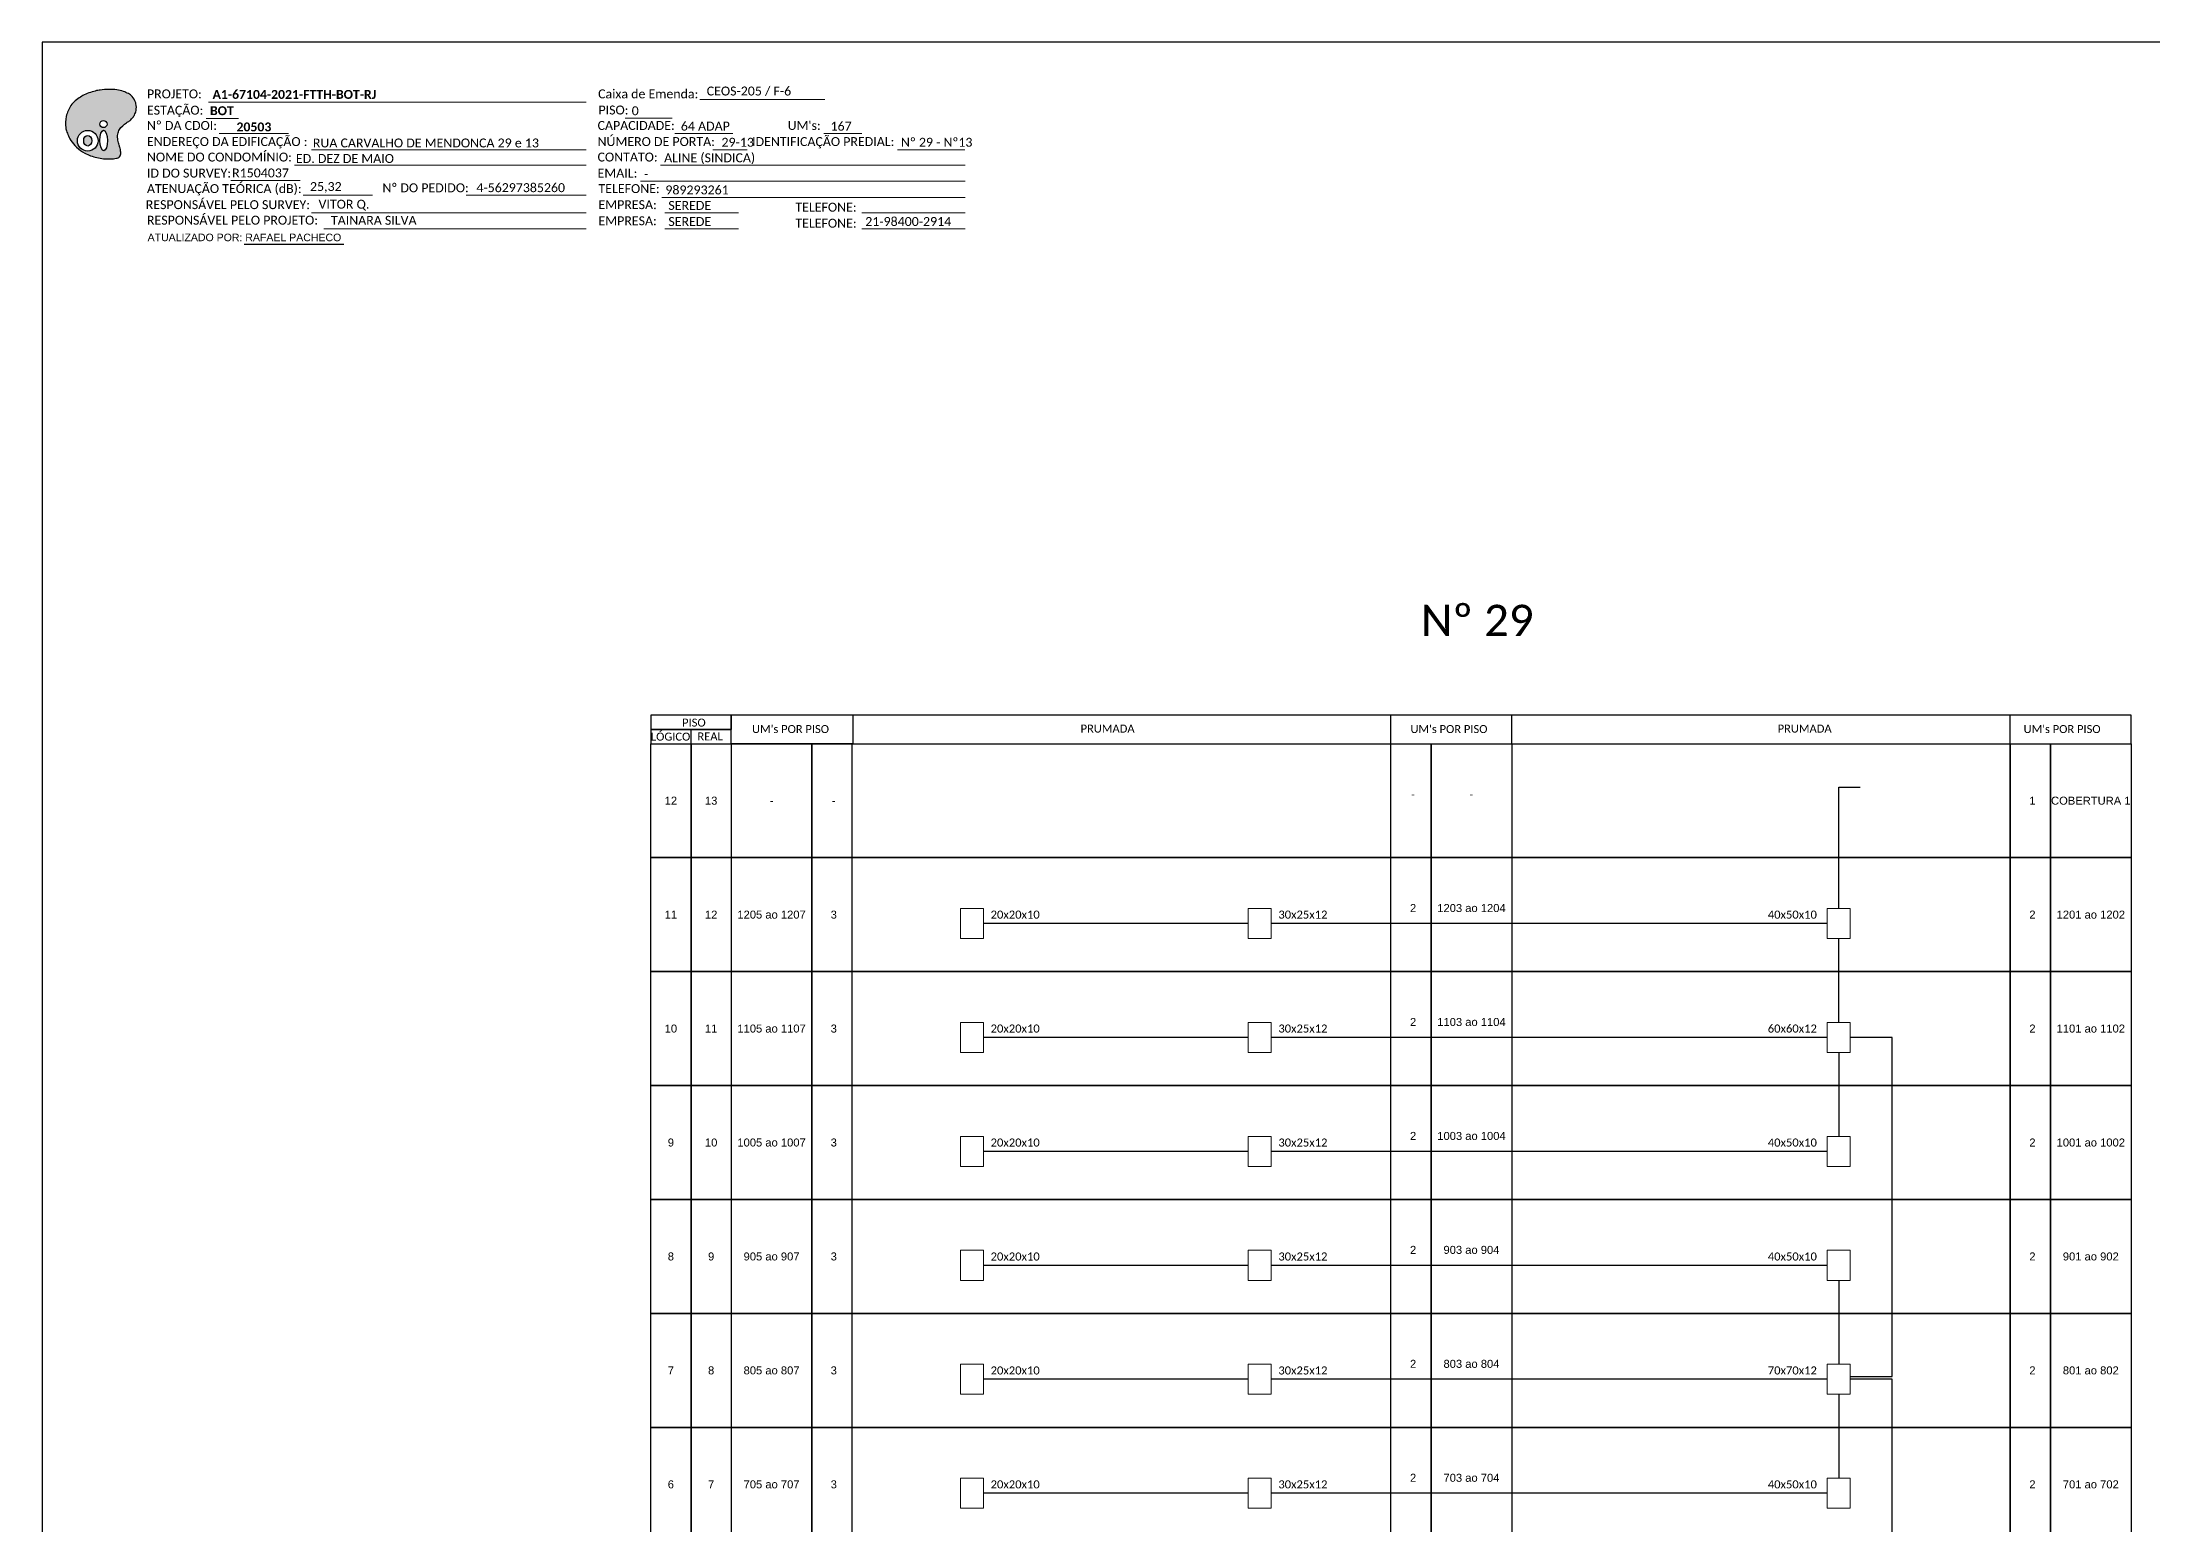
# Model space of a CAD drawing. Extents: x -89 to 2690, y 705 to 1299.
# Drawn here: x 875.2 to 1299.8, y 1000.8 to 1299 of the extents above; entities that cross this region are included whole.
import ezdxf
from ezdxf.enums import TextEntityAlignment as Align

# ---------------------------------------------------------------- set-up
doc = ezdxf.new("R2010")
doc.units = 0
doc.styles.add('ARIAL', font='arial.ttf')
doc.styles.add('WMF-Calibri0', font='calibri.ttf')
doc.styles.add('WMF-Calibri1', font='calibrib.ttf')

# ---------------------------------------------------------------- blocks, each defined once
blk = doc.blocks.new('OI')
h = blk.add_hatch(color=40)
edge = h.paths.add_edge_path()
edge.add_spline(control_points=[(4.35, -0.67), (3.92, -0.99), (3.26, -1.5), (2.81, -2.59), (2.9, -3.5), (3.06, -4.27), (3.31, -4.85), (3.37, -5.39), (3.4, -5.88), (3.2, -6.4), (2.54, -6.61), (1.65, -6.63), (0.55, -6.67), (-0.56, -6.42), (-1.61, -6.14), (-2.77, -5.61), (-3.92, -4.77), (-4.89, -3.7), (-5.34, -2.65), (-5.6, -1.94), (-5.85, -0.96), (-5.71, 0.47), (-5.1, 2.02), (-4.14, 3.02), (-3.3, 3.61), (-2.37, 4.16), (-1.36, 4.44), (-0.56, 4.7), (0.79, 4.85), (2.24, 4.97), (3.79, 4.57), (4.67, 4.21), (5.44, 3.65), (5.76, 2.99), (6.03, 2.21), (6.01, 1.46), (5.72, 0.64), (5.31, 0.08), (4.88, -0.38), (4.51, -0.55), (4.35, -0.67)], knot_values=[0, 0, 0, 0, 1.60434, 2.417191, 3.427595, 4.282808, 4.776746, 5.304182, 5.888771, 6.258406, 6.858137, 7.79129, 8.986195, 10.124242, 11.187857, 12.242908, 13.953784, 15.414161, 16.515391, 17.349188, 17.675853, 19.552021, 21.515531, 22.568638, 23.63245, 24.621084, 25.782718, 26.745347, 27.142653, 29.870543, 31.004649, 31.921532, 32.709589, 33.801391, 34.042471, 35.192333, 35.971461, 36.628871, 37.254359, 37.836911, 37.836911, 37.836911, 37.836911], degree=3, periodic=0)
h.paths.add_polyline_path([(1.13, -0.87, -1), (-0.04, -0.87, -1)], flags=16)
edge = h.paths.add_edge_path(flags=16)
edge.add_ellipse((0.56, -3.59), major_axis=(-0.02, 1.71), ratio=0.361305, start_angle=0, end_angle=360)
h.paths.add_polyline_path([(-0.36, -3.62, -1), (-3.8, -3.62, -1)], flags=16)
edge = h.paths.add_edge_path(flags=0)
edge.add_ellipse((-2.08, -3.62), major_axis=(0, 0.885), ratio=0.758294, start_angle=0, end_angle=360)
at = {"color": 40}
for centre, radius in [((-2.08, -3.62), 1.72), ((0.54, -0.87), 0.587)]:
    blk.add_circle(centre, radius, dxfattribs=at)
blk.add_ellipse((-2.08, -3.62), major_axis=(0, 0.885), ratio=0.758294, start_param=-3.141592653589792, end_param=3.141592653589792, dxfattribs=at)
blk.add_ellipse((0.56, -3.59), major_axis=(-0.02, 1.71), ratio=0.361305, dxfattribs=at)
at = {"color": 40, "start_tangent": (-0.800898, -0.598801), "end_tangent": (-0.800898, -0.598801)}
blk.add_spline([(4.35, -0.67), (3.2, -1.78), (2.9, -2.54), (2.92, -3.55), (3.12, -4.38), (3.28, -4.85), (3.37, -5.37), (3.35, -5.95), (3.2, -6.29), (2.66, -6.55), (1.73, -6.63), (0.54, -6.62), (-0.58, -6.41), (-1.6, -6.11), (-2.56, -5.67), (-3.95, -4.67), (-4.89, -3.56), (-5.37, -2.56), (-5.64, -1.78), (-5.72, -1.46), (-5.63, 0.42), (-4.84, 2.22), (-4.13, 2.99), (-3.27, 3.62), (-2.4, 4.09), (-1.3, 4.47), (-0.37, 4.72), (0.02, 4.77), (2.75, 4.8), (3.85, 4.53), (4.69, 4.16), (5.31, 3.68), (5.85, 2.73), (5.93, 2.5), (5.94, 1.35), (5.67, 0.62), (5.29, 0.08), (4.84, -0.36), (4.35, -0.67)], degree=3, dxfattribs=at)
blk = doc.blocks.new('CARIMBO')
at = {"color": 7, "lineweight": 0}
for points in [[(35.66, -16.79), (111.64, -16.79)], [(134.48, -16.3), (159.61, -16.3)], [(35.15, -20.06), (41.7, -20.06)], [(119.43, -20.02), (128.92, -20.02)], [(37.81, -23.14), (51.75, -23.14)], [(129.48, -23.14), (141.1, -23.14)], [(159.42, -23.14), (167.09, -23.14)], [(52.97, -29.48), (111.64, -29.48)], [(56.38, -26.37), (111.64, -26.37)], [(126.6, -29.48), (187.83, -29.48)], [(137.07, -26.37), (144.01, -26.37)], [(174.24, -26.37), (187.8, -26.37)], [(40.13, -32.55), (54.07, -32.55)], [(122.56, -32.72), (187.83, -32.72)], [(54.67, -35.52), (68.61, -35.52)], [(126.84, -35.96), (187.83, -35.96)], [(56.38, -39.07), (111.64, -39.07)], [(58.87, -42.31), (111.64, -42.31)], [(127.45, -39.07), (142.25, -39.07)], [(127.45, -42.31), (142.25, -42.31)], [(167.06, -39.07), (187.83, -39.07)], [(167.06, -42.31), (187.83, -42.31)]]:
    blk.add_lwpolyline(points, dxfattribs=at)
at = {"color": 7, "xscale": 1.213923925163967, "yscale": 1.213923925163967, "zscale": 1.213923925163967, "rotation": 0.1532896023949059}
blk.add_blockref('OI', (13.86, -20.16), dxfattribs=at)
at = {"color": 7, "lineweight": 0, "style": 'WMF-Calibri0'}
for s, height, p in [('PROJETO:', 1.793, (23.26, -16.04)), ('Caixa de Emenda:', 1.7927, (114.02, -16.04)), ('ESTAÇÃO:', 1.793, (23.26, -19.32)), ('Nº DA CDOI:', 1.7927, (23.26, -22.39)), ('CAPACIDADE:', 1.7927, (113.91, -22.39)), ('PISO:', 1.793, (114.09, -19.28)), ("UM's:", 1.793, (152.15, -22.39)), ('ENDEREÇO DA EDIFICAÇÃO :', 1.7927, (23.26, -25.63)), ('NÚMERO DE PORTA:', 1.7927, (113.91, -25.63)), ('IDENTIFICAÇÃO PREDIAL:', 1.7927, (144.99, -25.63)), ('NOME DO CONDOMÍNIO:', 1.7927, (23.26, -28.74)), ('CONTATO:', 1.793, (113.91, -28.74)), ('ATENUAÇÃO TEÓRICA (dB):', 1.7927, (23.26, -35.09)), ('ID DO SURVEY:', 1.7927, (23.26, -31.97)), ('EMAIL:', 1.793, (113.91, -31.97)), ('TELEFONE:', 1.793, (114.09, -35.09)), ('RESPONSÁVEL PELO SURVEY:', 1.7927, (23.02, -38.32)), ('EMPRESA:', 1.793, (114.09, -38.32)), ('TELEFONE:', 1.793, (153.7, -38.83)), ('RESPONSÁVEL PELO PROJETO:', 1.7927, (23.26, -41.44)), ('EMPRESA:', 1.793, (114.09, -41.56)), ('TELEFONE:', 1.793, (153.7, -42.06))]:
    blk.add_text(s, height=height, dxfattribs=at).set_placement(p)
at = {"color": 7, "lineweight": 0, "flags": 8}
for tag, p, style in [('PROJ', (36.46, -16.13), 'WMF-Calibri1'), ('CEOS-XX', (135.87, -15.46), 'WMF-Calibri0'), ('EST', (35.94, -19.41), 'WMF-Calibri1'), ('PISO_PTR', (120.78, -19.42), 'WMF-Calibri0'), ('CAPAC.', (130.66, -22.52), 'WMF-Calibri0'), ("UC'S", (160.78, -22.54), 'WMF-Calibri0'), ('LOGRADOURO', (56.65, -25.91), 'WMF-Calibri0'), ('N°', (138.85, -25.77), 'WMF-Calibri0'), ('N°PREDIO', (174.94, -25.77), 'WMF-Calibri0'), ('NOME_DO_COND.', (53.23, -29.02), 'WMF-Calibri0'), ('NOME_DO_CONTATO', (127.3, -28.89), 'WMF-Calibri0'), ('_ID_', (40.39, -31.94), 'WMF-Calibri0'), ('O_POTEN', (56.06, -34.68), 'WMF-Calibri0'), ('EMAIL', (123.26, -32.12), 'WMF-Calibri0'), ('TELEFONE', (127.55, -35.36), 'WMF-Calibri0'), ('RES_SURVEY', (57.78, -38.23), 'WMF-Calibri0'), ('EMP_RESP_SURVEY', (128.16, -38.47), 'WMF-Calibri0'), ('CONT_RESP_SURVEY', (167.76, -38.47), 'WMF-Calibri0'), ('RES_PROJ', (60.27, -41.47), 'WMF-Calibri0'), ('EMP_RESP_PROJ', (128.16, -41.71), 'WMF-Calibri0'), ('CONT_RESP_PROJ', (167.76, -41.71), 'WMF-Calibri0')]:
    blk.add_attdef(tag, p, '', height=1.79, dxfattribs=dict(at, style=style))
at = {"color": 7, "lineweight": 0, "style": 'WMF-Calibri1', "flags": 8}
blk.add_attdef("N° CDO'S", text='', height=1.79, dxfattribs=at).set_placement((44.78, -22.68), align=Align.CENTER)

msp = doc.modelspace()

# ---------------------------------------------------------------- linework, layer by layer
for points in [[(875.2, 705.02), (1713.77, 705.02), (1713.77, 1299.02), (875.2, 1299.02), (875.2, 705.02)], [(915.85, 1258.4), (935.87, 1258.4)]]:
    msp.add_lwpolyline(points)
at = {"color": 7, "lineweight": 0}
msp.add_lwpolyline([(960.51, 1268.26), (984.66, 1268.26)], dxfattribs=at)
at = {"color": 0}
for points in [[(997.62, 1160.8), (1013.82, 1160.8), (1013.82, 1163.68), (997.62, 1163.68)], [(997.62, 1157.92), (1013.82, 1157.92), (1013.82, 1160.8), (997.62, 1160.8)], [(997.62, 1157.92), (1005.72, 1157.92), (1005.72, 1135), (997.62, 1135)], [(1005.72, 1157.92), (1013.82, 1157.92), (1013.82, 1135), (1005.72, 1135)], [(1030.02, 1157.92), (1013.82, 1157.92), (1013.82, 1135), (1030.02, 1135)], [(1038.12, 1157.92), (1030.02, 1157.92), (1030.02, 1135), (1038.12, 1135)], [(1038.12, 1157.92), (1271.11, 1157.92), (1271.11, 1135), (1038.12, 1135)], [(1146.52, 1157.92), (1154.62, 1157.92), (1154.62, 1135), (1146.52, 1135)], [(1154.62, 1157.92), (1170.82, 1157.92), (1170.82, 1135), (1154.62, 1135)], [(1271.11, 1157.92), (1279.21, 1157.92), (1279.21, 1135), (1271.11, 1135)], [(1279.21, 1157.92), (1295.41, 1157.92), (1295.41, 1135), (1279.21, 1135)], [(997.62, 1135), (1005.72, 1135), (1005.72, 1112.08), (997.62, 1112.08)], [(1005.72, 1135), (1013.82, 1135), (1013.82, 1112.08), (1005.72, 1112.08)], [(1030.02, 1135), (1013.82, 1135), (1013.82, 1112.08), (1030.02, 1112.08)], [(1038.12, 1135), (1030.02, 1135), (1030.02, 1112.08), (1038.12, 1112.08)], [(1038.12, 1135), (1271.11, 1135), (1271.11, 1112.08), (1038.12, 1112.08)], [(1146.52, 1135), (1154.62, 1135), (1154.62, 1112.08), (1146.52, 1112.08)], [(1154.62, 1135), (1170.82, 1135), (1170.82, 1112.08), (1154.62, 1112.08)], [(1271.11, 1135), (1279.21, 1135), (1279.21, 1112.08), (1271.11, 1112.08)], [(1279.21, 1135), (1295.41, 1135), (1295.41, 1112.08), (1279.21, 1112.08)], [(997.62, 1112.08), (1005.72, 1112.08), (1005.72, 1089.16), (997.62, 1089.16)], [(1005.72, 1112.08), (1013.82, 1112.08), (1013.82, 1089.16), (1005.72, 1089.16)], [(1030.02, 1112.08), (1013.82, 1112.08), (1013.82, 1089.16), (1030.02, 1089.16)], [(1038.12, 1112.08), (1030.02, 1112.08), (1030.02, 1089.16), (1038.12, 1089.16)], [(1038.12, 1112.08), (1271.11, 1112.08), (1271.11, 1089.16), (1038.12, 1089.16)], [(1146.52, 1112.08), (1154.62, 1112.08), (1154.62, 1089.16), (1146.52, 1089.16)], [(1154.62, 1112.08), (1170.82, 1112.08), (1170.82, 1089.16), (1154.62, 1089.16)], [(1271.11, 1112.08), (1279.21, 1112.08), (1279.21, 1089.16), (1271.11, 1089.16)], [(1279.21, 1112.08), (1295.41, 1112.08), (1295.41, 1089.16), (1279.21, 1089.16)], [(997.62, 1089.16), (1005.72, 1089.16), (1005.72, 1066.24), (997.62, 1066.24)], [(1005.72, 1089.16), (1013.82, 1089.16), (1013.82, 1066.24), (1005.72, 1066.24)], [(1030.02, 1089.16), (1013.82, 1089.16), (1013.82, 1066.24), (1030.02, 1066.24)], [(1038.12, 1089.16), (1030.02, 1089.16), (1030.02, 1066.24), (1038.12, 1066.24)], [(1038.12, 1089.16), (1271.11, 1089.16), (1271.11, 1066.24), (1038.12, 1066.24)], [(1146.52, 1089.16), (1154.62, 1089.16), (1154.62, 1066.24), (1146.52, 1066.24)], [(1154.62, 1089.16), (1170.82, 1089.16), (1170.82, 1066.24), (1154.62, 1066.24)], [(1271.11, 1089.16), (1279.21, 1089.16), (1279.21, 1066.24), (1271.11, 1066.24)], [(1279.21, 1089.16), (1295.41, 1089.16), (1295.41, 1066.24), (1279.21, 1066.24)], [(997.62, 1066.24), (1005.72, 1066.24), (1005.72, 1043.32), (997.62, 1043.32)], [(1005.72, 1066.24), (1013.82, 1066.24), (1013.82, 1043.32), (1005.72, 1043.32)], [(1030.02, 1066.24), (1013.82, 1066.24), (1013.82, 1043.32), (1030.02, 1043.32)], [(1038.12, 1066.24), (1030.02, 1066.24), (1030.02, 1043.32), (1038.12, 1043.32)], [(1038.12, 1066.24), (1271.11, 1066.24), (1271.11, 1043.32), (1038.12, 1043.32)], [(1146.52, 1066.24), (1154.62, 1066.24), (1154.62, 1043.32), (1146.52, 1043.32)], [(1154.62, 1066.24), (1170.82, 1066.24), (1170.82, 1043.32), (1154.62, 1043.32)], [(1271.11, 1066.24), (1279.21, 1066.24), (1279.21, 1043.32), (1271.11, 1043.32)], [(1279.21, 1066.24), (1295.41, 1066.24), (1295.41, 1043.32), (1279.21, 1043.32)], [(997.62, 1043.32), (1005.72, 1043.32), (1005.72, 1020.4), (997.62, 1020.4)], [(1005.72, 1043.32), (1013.82, 1043.32), (1013.82, 1020.4), (1005.72, 1020.4)], [(1030.02, 1043.32), (1013.82, 1043.32), (1013.82, 1020.4), (1030.02, 1020.4)], [(1038.12, 1043.32), (1030.02, 1043.32), (1030.02, 1020.4), (1038.12, 1020.4)], [(1038.12, 1043.32), (1271.11, 1043.32), (1271.11, 1020.4), (1038.12, 1020.4)], [(1146.52, 1043.32), (1154.62, 1043.32), (1154.62, 1020.4), (1146.52, 1020.4)], [(1154.62, 1043.32), (1170.82, 1043.32), (1170.82, 1020.4), (1154.62, 1020.4)], [(1271.11, 1043.32), (1279.21, 1043.32), (1279.21, 1020.4), (1271.11, 1020.4)], [(1279.21, 1043.32), (1295.41, 1043.32), (1295.41, 1020.4), (1279.21, 1020.4)], [(997.62, 1020.4), (1005.72, 1020.4), (1005.72, 997.47), (997.62, 997.47)], [(1005.72, 1020.4), (1013.82, 1020.4), (1013.82, 997.47), (1005.72, 997.47)], [(1030.02, 1020.4), (1013.82, 1020.4), (1013.82, 997.47), (1030.02, 997.47)], [(1038.12, 1020.4), (1030.02, 1020.4), (1030.02, 997.47), (1038.12, 997.47)], [(1038.12, 1020.4), (1271.11, 1020.4), (1271.11, 997.47), (1038.12, 997.47)], [(1146.52, 1020.4), (1154.62, 1020.4), (1154.62, 997.47), (1146.52, 997.47)], [(1154.62, 1020.4), (1170.82, 1020.4), (1170.82, 997.47), (1154.62, 997.47)], [(1271.11, 1020.4), (1279.21, 1020.4), (1279.21, 997.47), (1271.11, 997.47)], [(1279.21, 1020.4), (1295.41, 1020.4), (1295.41, 997.47), (1279.21, 997.47)]]:
    msp.add_lwpolyline(points, close=True, dxfattribs=at)
for points in [[(1013.82, 1157.92), (1295.42, 1157.92), (1295.42, 1163.68), (1013.82, 1163.68), (1013.82, 1163.68), (1013.82, 1160.8)], [(1038.36, 1157.92), (1038.36, 1163.68)], [(1146.52, 1157.92), (1146.52, 1163.68)], [(1170.82, 1157.92), (1170.82, 1163.68)], [(1271.11, 1157.92), (1271.11, 1163.68)], [(1005.72, 1157.92), (1005.72, 1160.8)], [(1236.61, 1124.77), (1236.61, 1149.2)], [(1236.61, 1149.2), (1240.89, 1149.2)], [(1117.8, 1121.75), (1064.55, 1121.75)], [(1234.29, 1121.75), (1122.43, 1121.75)], [(1236.61, 1101.85), (1236.61, 1118.73)], [(1117.8, 1098.83), (1064.55, 1098.83)], [(1234.29, 1098.83), (1122.43, 1098.83)], [(1236.61, 1095.81), (1236.61, 1078.93)], [(1238.92, 1030.66), (1247.32, 1030.66), (1247.32, 1098.83), (1238.92, 1098.83)], [(1117.8, 1075.91), (1064.55, 1075.91)], [(1234.29, 1075.91), (1122.43, 1075.91)], [(1117.8, 1052.99), (1064.55, 1052.99)], [(1234.29, 1052.99), (1122.43, 1052.99)], [(1236.61, 1049.97), (1236.61, 1033.09)], [(1117.8, 1030.07), (1064.55, 1030.07)], [(1234.29, 1030.07), (1122.43, 1030.07)], [(1238.92, 961.89), (1247.32, 961.89), (1247.32, 1030.07), (1238.92, 1030.07)], [(1236.61, 1027.05), (1236.61, 1010.17)], [(1117.8, 1007.15), (1064.55, 1007.15)], [(1234.29, 1007.15), (1122.43, 1007.15)]]:
    msp.add_lwpolyline(points, dxfattribs=at)
at = {"color": 0, "lineweight": 0}
for points in [[(1059.91, 1124.77), (1064.55, 1124.77), (1064.55, 1118.73), (1059.91, 1118.73)], [(1117.8, 1124.77), (1122.43, 1124.77), (1122.43, 1118.73), (1117.8, 1118.73)], [(1234.29, 1124.77), (1238.92, 1124.77), (1238.92, 1118.73), (1234.29, 1118.73)], [(1059.91, 1101.85), (1064.55, 1101.85), (1064.55, 1095.81), (1059.91, 1095.81)], [(1117.8, 1101.85), (1122.43, 1101.85), (1122.43, 1095.81), (1117.8, 1095.81)], [(1234.29, 1101.85), (1238.92, 1101.85), (1238.92, 1095.81), (1234.29, 1095.81)], [(1059.91, 1078.93), (1064.55, 1078.93), (1064.55, 1072.89), (1059.91, 1072.89)], [(1117.8, 1078.93), (1122.43, 1078.93), (1122.43, 1072.89), (1117.8, 1072.89)], [(1234.29, 1078.93), (1238.92, 1078.93), (1238.92, 1072.89), (1234.29, 1072.89)], [(1059.91, 1056.01), (1064.55, 1056.01), (1064.55, 1049.97), (1059.91, 1049.97)], [(1117.8, 1056.01), (1122.43, 1056.01), (1122.43, 1049.97), (1117.8, 1049.97)], [(1234.29, 1056.01), (1238.92, 1056.01), (1238.92, 1049.97), (1234.29, 1049.97)], [(1059.91, 1033.09), (1064.55, 1033.09), (1064.55, 1027.05), (1059.91, 1027.05)], [(1117.8, 1033.09), (1122.43, 1033.09), (1122.43, 1027.05), (1117.8, 1027.05)], [(1234.29, 1033.09), (1238.92, 1033.09), (1238.92, 1027.05), (1234.29, 1027.05)], [(1059.91, 1010.17), (1064.55, 1010.17), (1064.55, 1004.13), (1059.91, 1004.13)], [(1117.8, 1010.17), (1122.43, 1010.17), (1122.43, 1004.13), (1117.8, 1004.13)], [(1234.29, 1010.17), (1238.92, 1010.17), (1238.92, 1004.13), (1234.29, 1004.13)]]:
    msp.add_lwpolyline(points, close=True, dxfattribs=at)

# ---------------------------------------------------------------- block references
ref = msp.add_blockref('CARIMBO', (873.01, 1303.77))
ref.add_attrib('PROJ', 'A1-67104-2021-FTTH-BOT-RJ', (909.47, 1287.63), dxfattribs={"color": 7, "lineweight": 0, "height": 1.7927, "style": 'WMF-Calibri1'})
ref.add_attrib('EST', 'BOT', (908.95, 1284.35), dxfattribs={"color": 7, "lineweight": 0, "height": 1.793, "style": 'WMF-Calibri1'})
ref.add_attrib("N° CDO'S", '20503', dxfattribs={"color": 7, "lineweight": 0, "height": 1.793, "style": 'WMF-Calibri1'}).set_placement((917.79, 1281.09), align=Align.CENTER)
ref.add_attrib('LOGRADOURO', 'RUA CARVALHO DE MENDONCA 29 e 13', (929.65, 1277.86), dxfattribs={"color": 7, "lineweight": 0, "height": 1.7927, "style": 'WMF-Calibri0'})
ref.add_attrib('NOME_DO_COND.', 'ED. DEZ DE MAIO', (926.24, 1274.74), dxfattribs={"color": 7, "lineweight": 0, "height": 1.7927, "style": 'WMF-Calibri0'})
ref.add_attrib('_ID_', 'R1504037', (913.4, 1271.83), dxfattribs={"color": 7, "lineweight": 0, "height": 1.793, "style": 'WMF-Calibri0'})
ref.add_attrib('O_POTEN', '25,32', (929.07, 1269.09), dxfattribs={"color": 7, "lineweight": 0, "height": 1.793, "style": 'WMF-Calibri0'})
ref.add_attrib('RES_SURVEY', 'VITOR Q.', (930.79, 1265.54), dxfattribs={"color": 7, "lineweight": 0, "height": 1.793, "style": 'WMF-Calibri0'})
ref.add_attrib('RES_PROJ', 'TAINARA SILVA', (933.28, 1262.3), dxfattribs={"color": 7, "lineweight": 0, "height": 1.7927, "style": 'WMF-Calibri0'})
ref.add_attrib('CEOS-XX', 'CEOS-205 / F-6', (1008.88, 1288.31), dxfattribs={"color": 7, "lineweight": 0, "height": 1.7927, "style": 'WMF-Calibri0'})
ref.add_attrib('CAPAC.', '64 ADAP', (1003.67, 1281.25), dxfattribs={"color": 7, "lineweight": 0, "height": 1.793, "style": 'WMF-Calibri0'})
ref.add_attrib("UC'S", '167', (1033.78, 1281.23), dxfattribs={"color": 7, "lineweight": 0, "height": 1.793, "style": 'WMF-Calibri0'})
ref.add_attrib('PISO_PTR', '0', (993.79, 1284.34), dxfattribs={"color": 7, "lineweight": 0, "height": 1.79, "style": 'WMF-Calibri0'})
ref.add_attrib('N°', '29-13', (1011.85, 1278), dxfattribs={"color": 7, "lineweight": 0, "height": 1.793, "style": 'WMF-Calibri0'})
ref.add_attrib('N°PREDIO', 'Nº 29 - Nº13', (1047.95, 1278), dxfattribs={"color": 7, "lineweight": 0, "height": 1.7927, "style": 'WMF-Calibri0'})
ref.add_attrib('NOME_DO_CONTATO', 'ALINE (SINDICA)', (1000.31, 1274.88), dxfattribs={"color": 7, "lineweight": 0, "height": 1.7927, "style": 'WMF-Calibri0'})
ref.add_attrib('EMAIL', '-', (996.27, 1271.65), dxfattribs={"color": 7, "lineweight": 0, "height": 1.79, "style": 'WMF-Calibri0'})
ref.add_attrib('TELEFONE', '989293261', (1000.56, 1268.41), dxfattribs={"color": 7, "lineweight": 0, "height": 1.793, "style": 'WMF-Calibri0'})
ref.add_attrib('EMP_RESP_SURVEY', 'SEREDE', (1001.16, 1265.3), dxfattribs={"color": 7, "lineweight": 0, "height": 1.793, "style": 'WMF-Calibri0'})
ref.add_attrib('EMP_RESP_PROJ', 'SEREDE', (1001.16, 1262.06), dxfattribs={"color": 7, "lineweight": 0, "height": 1.793, "style": 'WMF-Calibri0'})
ref.add_attrib('CONT_RESP_PROJ', '21-98400-2914', (1040.77, 1262.06), dxfattribs={"color": 7, "lineweight": 0, "height": 1.7927, "style": 'WMF-Calibri0'})

# ---------------------------------------------------------------- texts
at = {"color": 7, "lineweight": 0, "style": 'WMF-Calibri0'}
msp.add_text('Nº DO PEDIDO:', height=1.7927, dxfattribs=at).set_placement((943.64, 1268.84))
at = {"style": 'ARIAL'}
msp.add_text('ATUALIZADO POR: RAFAEL PACHECO', height=1.5167, rotation=359.9867, dxfattribs=at).set_placement((896.4, 1259))
at = {"color": 0, "style": 'WMF-Calibri0'}
for s, height, p in [('Nº 29', 6.3, (1152.56, 1179.56)), ('  LÓGICO', 1.61, (996.51, 1158.54)), ('     PISO', 1.61, (1001.09, 1161.36)), ('    REAL', 1.61, (1004.74, 1158.58)), ("UM's POR PISO", 1.61, (1017.99, 1160.06)), ('PRUMADA', 1.61, (1084.09, 1160.15)), ("UM's POR PISO", 1.61, (1150.45, 1160.06)), ('PRUMADA', 1.61, (1224.31, 1160.15)), ("UM's POR PISO", 1.61, (1273.79, 1160.06)), ('20x20x10', 1.622, (1065.99, 1122.73)), ('30x25x12', 1.622, (1123.87, 1122.73)), ('40x50x10', 1.622, (1222.33, 1122.73)), ('20x20x10', 1.622, (1065.99, 1099.81)), ('30x25x12', 1.622, (1123.87, 1099.81)), ('60x60x12', 1.622, (1222.33, 1099.81)), ('20x20x10', 1.622, (1065.99, 1076.88)), ('30x25x12', 1.622, (1123.87, 1076.88)), ('40x50x10', 1.622, (1222.33, 1076.88)), ('20x20x10', 1.622, (1065.99, 1053.96)), ('30x25x12', 1.622, (1123.87, 1053.96)), ('40x50x10', 1.622, (1222.33, 1053.96)), ('20x20x10', 1.622, (1065.99, 1031.04)), ('30x25x12', 1.622, (1123.87, 1031.04)), ('70x70x12', 1.622, (1222.33, 1031.04)), ('20x20x10', 1.622, (1065.99, 1008.12)), ('30x25x12', 1.622, (1123.87, 1008.12)), ('40x50x10', 1.622, (1222.33, 1008.12))]:
    msp.add_text(s, height=height, dxfattribs=at).set_placement(p)
at = {"color": 0, "style": 'ARIAL'}
for s, p in [('12', (1001.67, 1146.46)), ('13', (1009.77, 1146.46)), ('-', (1021.92, 1146.46)), ('-', (1034.44, 1146.46)), ('-', (1150.98, 1147.78)), ('-', (1162.72, 1147.78)), ('1', (1275.57, 1146.46)), ('COBERTURA 1', (1287.31, 1146.46)), ('2', (1150.98, 1124.86)), ('1203 ao 1204', (1162.72, 1124.86)), ('11', (1001.67, 1123.54)), ('12', (1009.77, 1123.54)), ('1205 ao 1207', (1021.92, 1123.54)), ('3', (1034.44, 1123.54)), ('2', (1275.57, 1123.54)), ('1201 ao 1202', (1287.31, 1123.54)), ('10', (1001.67, 1100.62)), ('11', (1009.77, 1100.62)), ('1105 ao 1107', (1021.92, 1100.62)), ('3', (1034.44, 1100.62)), ('2', (1150.98, 1101.94)), ('1103 ao 1104', (1162.72, 1101.94)), ('2', (1275.57, 1100.62)), ('1101 ao 1102', (1287.31, 1100.62)), ('9', (1001.67, 1077.7)), ('10', (1009.77, 1077.7)), ('1005 ao 1007', (1021.92, 1077.7)), ('3', (1034.44, 1077.7)), ('2', (1150.98, 1079.02)), ('1003 ao 1004', (1162.72, 1079.02)), ('2', (1275.57, 1077.7)), ('1001 ao 1002', (1287.31, 1077.7)), ('8', (1001.67, 1054.78)), ('9', (1009.77, 1054.78)), ('905 ao 907', (1021.92, 1054.78)), ('3', (1034.44, 1054.78)), ('2', (1150.98, 1056.1)), ('903 ao 904', (1162.72, 1056.1)), ('2', (1275.57, 1054.78)), ('901 ao 902', (1287.31, 1054.78)), ('7', (1001.67, 1031.86)), ('8', (1009.77, 1031.86)), ('805 ao 807', (1021.92, 1031.86)), ('3', (1034.44, 1031.86)), ('2', (1150.98, 1033.18)), ('803 ao 804', (1162.72, 1033.18)), ('2', (1275.57, 1031.86)), ('801 ao 802', (1287.31, 1031.86)), ('2', (1150.98, 1010.26)), ('703 ao 704', (1162.72, 1010.26)), ('6', (1001.67, 1008.94)), ('7', (1009.77, 1008.94)), ('705 ao 707', (1021.92, 1008.94)), ('3', (1034.44, 1008.94)), ('2', (1275.57, 1008.94)), ('701 ao 702', (1287.31, 1008.94))]:
    msp.add_text(s, height=1.61, dxfattribs=at).set_placement(p, align=Align.MIDDLE_CENTER)
at = {"color": 7, "lineweight": 0, "style": 'WMF-Calibri0', "flags": 8}
msp.add_attdef('4-56297385260', (962.55, 1268.87), '', height=1.79, dxfattribs=at)

doc.saveas('drawing.dxf')
